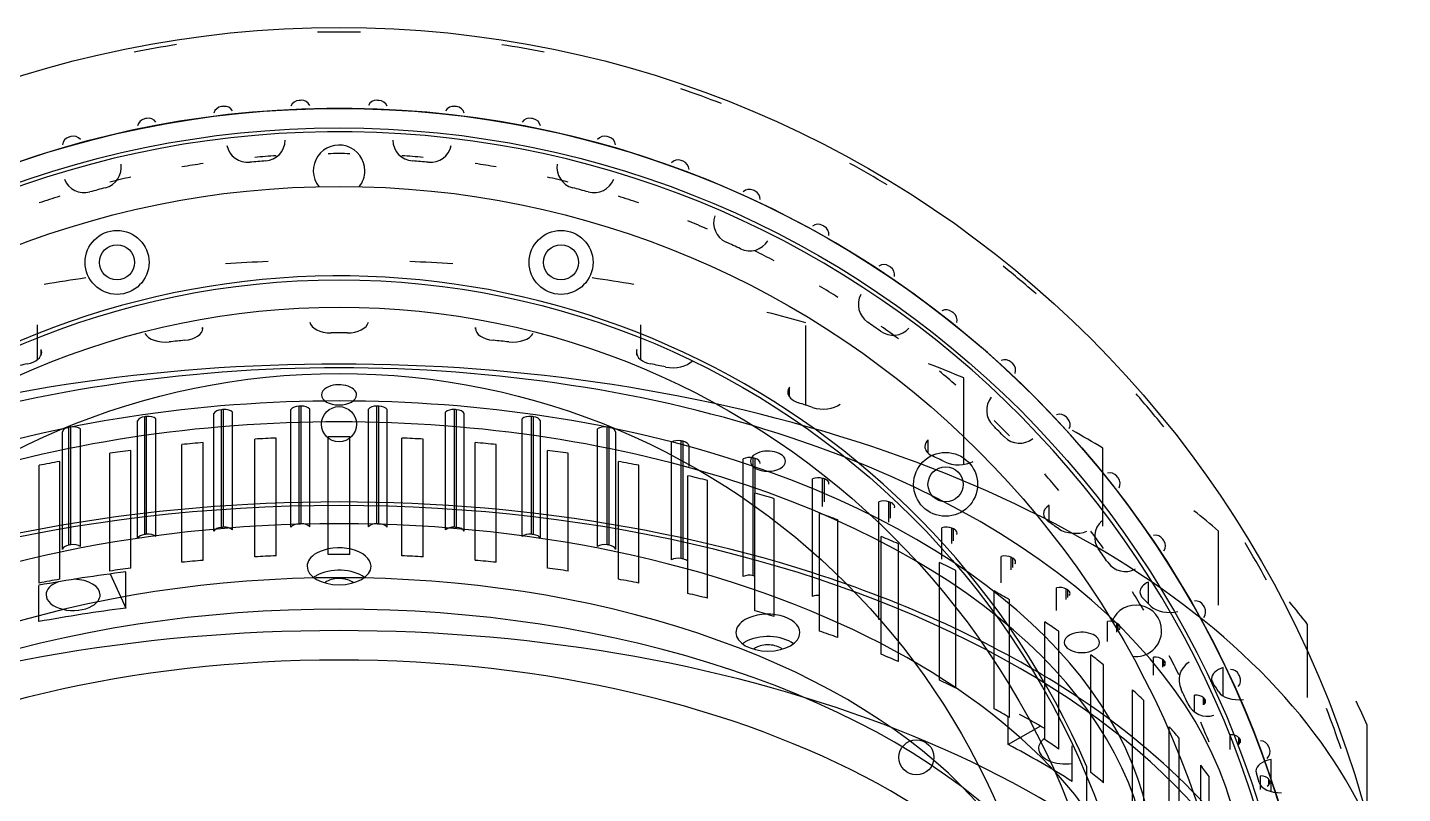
# Model space of a CAD drawing. Header units: millimetres. Extents: x 179.4 to 240.5, y 124.8 to 172.2.
# Drawn here: x 203.04 to 233.75, y 155.14 to 172.25 of the extents above; entities that cross this region are included whole.
import ezdxf

# ---------------------------------------------------------------- set-up
doc = ezdxf.new("R2010")
doc.units = ezdxf.units.MM
for name, color, linetype in [('V_01_Base_Az_Retainer_Ring_1', 7, 'CONTINUOUS'), ('V_01_Base_Az_Retainer_Ring_3', 7, 'CONTINUOUS'), ('V_01_Base_Az_Ring_Gear_1', 7, 'CONTINUOUS'), ('V_01_Base_Az_Ring_Gear_3', 7, 'CONTINUOUS'), ('V_01_Base_Base_Cup_1', 7, 'CONTINUOUS'), ('V_01_Base_Base_Cup_3', 7, 'CONTINUOUS'), ('V_01_Base_Sensor_Sun_Gear_1', 7, 'CONTINUOUS'), ('V_01_Base_Sensor_Sun_Gear_3', 7, 'CONTINUOUS')]:
    doc.layers.add(name, color=color, linetype=linetype)

msp = doc.modelspace()

# ---------------------------------------------------------------- linework, layer by layer
at = {"layer": 'V_01_Base_Az_Retainer_Ring_1'}
for centre, radius in [((210, 148.5), 21.942), ((210, 148.5), 21.942), ((210, 148.5), 21.507), ((205.042, 167.003), 0.714), ((214.958, 167.003), 0.714), ((205.042, 167.003), 0.392), ((214.958, 167.003), 0.392), ((210, 148.5), 17.501), ((223.545, 162.045), 0.714), ((223.545, 162.045), 0.392)]:
    msp.add_circle(centre, radius, dxfattribs=at)
at = {"layer": 'V_01_Base_Az_Retainer_Ring_3'}
for centre, major_axis, start_param, end_param in [((210, 149.154), (21.507, 0), 0, 6.28318), ((210, 160.214), (-0.714, 0), -3.141593, -0.785398), ((210, 160.214), (-0.714, 0), -0.785398, 0), ((210, 160.214), (-0.714, 0), 0, -3.141593), ((210, 159.715), (-0.714, 0), -0.785398, -0.650209), ((210, 159.715), (-0.714, 0), -2.491384, -0.785398), ((210, 149.154), (17.501, 0), 0, 3.141593), ((210, 159.715), (-0.392, 0), -0.785398, -0.615268), ((210, 159.715), (-0.392, 0), -2.526325, -0.785398), ((219.578, 158.732), (-0.714, 0), -3.141593, -0.785398), ((219.578, 158.732), (-0.714, 0), -0.785398, 0), ((219.578, 158.732), (-0.714, 0), 0, -3.141593), ((219.578, 158.233), (-0.714, 0), -0.785398, -0.650209), ((219.578, 158.233), (-0.714, 0), -2.491384, -0.785398), ((219.578, 158.233), (-0.392, 0), -2.526325, -0.785398), ((219.578, 158.233), (-0.392, 0), -0.785398, -0.615268), ((210, 148.017), (17.501, 0), 0.056317, 3.085276)]:
    msp.add_ellipse(centre, major_axis=major_axis, ratio=0.57735, start_param=start_param, end_param=end_param, dxfattribs=at)
msp.add_open_spline([(231.942, 148.799), (231.943, 150.073), (231.62, 151.344), (230.994, 152.552), (230.038, 154.404), (228.372, 156.105), (226.165, 157.508), (224.551, 158.536), (222.649, 159.406), (220.558, 160.074), (216.746, 161.299), (212.298, 161.836), (207.964, 161.596), (205.316, 161.453), (202.713, 161.026), (200.326, 160.342), (197.938, 159.659), (195.766, 158.719), (193.951, 157.581), (191.69, 156.166), (189.983, 154.441), (189.01, 152.56), (188.382, 151.349), (188.057, 150.075), (188.058, 148.799)], degree=3, knots=[0, 0, 0, 0, 0.092944, 0.092944, 0.092944, 0.235287, 0.235287, 0.235287, 0.339531, 0.339531, 0.339531, 0.529722, 0.529722, 0.529722, 0.645977, 0.645977, 0.645977, 0.762232, 0.762232, 0.762232, 0.906874, 0.906874, 0.906874, 1, 1, 1, 1], dxfattribs=at)
at = {"layer": 'V_01_Base_Az_Ring_Gear_1'}
msp.add_circle((210, 148.5), 23.75, dxfattribs=at)
for centre, radius, start, end in [((207.4, 170.281), 0.204, 96.9071, 163.8747), ((210, 148.5), 22.14, 96.6916, 96.8084), ((207.444, 170.286), 0.204, 29.6253, 96.5929), ((209.117, 170.418), 0.204, 92.4071, 159.3747), ((210, 148.5), 22.14, 92.1916, 92.3084), ((209.161, 170.42), 0.204, 25.1253, 92.0929), ((210.839, 170.42), 0.204, 87.9071, 154.8747), ((210, 148.5), 22.14, 87.6916, 87.8084), ((210.883, 170.418), 0.204, 20.6253, 87.5929), ((212.556, 170.286), 0.204, 83.4071, 150.3747), ((210, 148.5), 22.14, 83.1916, 83.3084), ((212.6, 170.281), 0.204, 16.1253, 83.0929), ((205.699, 170.01), 0.204, 101.4071, 168.3747), ((210, 148.5), 22.14, 101.1916, 101.3084), ((205.742, 170.019), 0.204, 34.1253, 101.0929), ((214.258, 170.019), 0.204, 78.9071, 145.8747), ((210, 148.5), 22.14, 78.6916, 78.8084), ((214.301, 170.01), 0.204, 11.6253, 78.5929), ((210, 148.5), 22.14, 105.6916, 105.8084), ((204.067, 169.618), 0.204, 38.6253, 105.5929), ((215.933, 169.618), 0.204, 74.4071, 141.3747), ((210, 148.5), 22.14, 74.1916, 74.3084), ((204.025, 169.606), 0.204, 105.9071, 172.8747), ((215.975, 169.606), 0.204, 7.1253, 74.0929), ((210, 148.5), 20.932, 98.342, 99.658), ((210, 148.5), 20.932, 93.842, 95.158), ((210, 148.5), 20.932, 89.342, 90.658), ((210, 148.5), 20.932, 84.842, 86.158), ((210, 148.5), 20.932, 80.342, 81.658), ((217.572, 169.088), 0.204, 69.9071, 136.8747), ((210, 148.5), 22.14, 69.6916, 69.8084), ((217.613, 169.072), 0.204, 2.6253, 69.5929), ((210, 148.5), 20.932, 102.842, 104.158), ((210, 148.5), 20.932, 75.842, 77.158), ((219.164, 168.43), 0.204, 65.4071, 132.3747), ((210, 148.5), 22.14, 65.1916, 65.3084), ((219.204, 168.412), 0.204, -1.8747, 65.0929), ((210, 148.5), 20.932, 107.342, 108.658), ((210, 148.5), 20.932, 71.342, 72.658), ((210, 148.5), 20.932, 66.842, 68.158), ((220.699, 167.65), 0.204, 60.9071, 127.8747), ((210, 148.5), 22.14, 60.6916, 60.8084), ((220.738, 167.628), 0.204, -6.3747, 60.5929), ((210, 148.5), 20.932, 62.342, 63.658), ((222.169, 166.751), 0.204, 56.4071, 123.3747), ((210, 148.5), 22.14, 56.1916, 56.3084), ((222.205, 166.727), 0.204, -10.8747, 56.0929), ((210, 148.5), 20.932, 57.842, 59.158), ((223.563, 165.74), 0.204, 51.9071, 118.8747), ((210, 148.5), 22.14, 51.6916, 51.8084), ((223.598, 165.713), 0.204, -15.3747, 51.5929), ((210, 148.5), 20.932, 53.342, 54.658), ((224.874, 164.623), 0.204, 47.4071, 114.3747), ((210, 148.5), 22.14, 47.1916, 47.3084), ((224.906, 164.593), 0.204, -19.8747, 47.0929), ((210, 148.5), 20.932, 48.842, 50.158), ((210, 148.5), 20.932, 44.342, 45.658), ((226.093, 163.406), 0.204, 42.9071, 109.8747), ((210, 148.5), 22.14, 42.6916, 42.8084), ((226.123, 163.374), 0.204, -24.3747, 42.5929), ((210, 148.5), 20.932, 39.842, 41.158), ((227.213, 162.098), 0.204, 38.4071, 105.3747), ((210, 148.5), 22.14, 38.1916, 38.3084), ((227.24, 162.063), 0.204, -28.8747, 38.0929), ((210, 148.5), 20.932, 35.342, 36.658), ((228.227, 160.705), 0.204, 33.9071, 100.8747), ((210, 148.5), 22.14, 33.6916, 33.8084), ((228.251, 160.669), 0.204, -33.3747, 33.5929), ((210, 148.5), 20.932, 30.842, 32.158), ((229.128, 159.238), 0.204, 29.4071, 96.3747), ((210, 148.5), 22.14, 29.1916, 29.3084), ((229.15, 159.199), 0.204, -37.8747, 29.0929), ((210, 148.5), 20.932, 26.342, 27.658), ((229.912, 157.704), 0.204, 24.9071, 91.8747), ((229.93, 157.664), 0.204, -42.3747, 24.5929), ((210, 148.5), 22.14, 24.6916, 24.8084), ((210, 148.5), 20.932, 21.842, 23.158), ((230.572, 156.113), 0.204, 20.4071, 87.3747), ((230.588, 156.072), 0.204, -46.8747, 20.0929), ((210, 148.5), 22.14, 20.1916, 20.3084), ((210, 148.5), 20.932, 17.342, 18.658)]:
    msp.add_arc(centre, radius, start, end, dxfattribs=at)
at = {"layer": 'V_01_Base_Az_Ring_Gear_3'}
for p, q in [((207.375, 161.083), (207.375, 163.712)), ((207.42, 161.086), (207.42, 163.715)), ((208.926, 161.086), (208.926, 163.716)), ((209.108, 161.163), (209.108, 163.792)), ((209.153, 161.164), (209.153, 163.793)), ((209.345, 161.096), (209.345, 163.725)), ((210.655, 161.096), (210.655, 163.725)), ((210.847, 161.164), (210.847, 163.793)), ((210.892, 161.163), (210.892, 163.792)), ((211.074, 161.086), (211.074, 163.716)), ((212.58, 161.086), (212.58, 163.715)), ((212.625, 161.083), (212.625, 163.712)), ((205.499, 160.833), (205.499, 163.462)), ((205.659, 160.925), (205.659, 163.554)), ((205.703, 160.93), (205.703, 163.559)), ((205.911, 160.88), (205.911, 163.51)), ((207.204, 160.999), (207.204, 163.628)), ((207.621, 161.027), (207.621, 163.656)), ((212.379, 161.027), (212.379, 163.656)), ((212.796, 160.999), (212.796, 163.628)), ((214.089, 160.88), (214.089, 163.51)), ((214.297, 160.93), (214.297, 163.559)), ((214.341, 160.925), (214.341, 163.554)), ((214.501, 160.833), (214.501, 163.462)), ((203.822, 160.591), (203.822, 163.22)), ((203.969, 160.689), (203.969, 163.319)), ((204.012, 160.696), (204.012, 163.326)), ((204.226, 160.657), (204.226, 163.286)), ((208.597, 160.448), (208.597, 163.078)), ((209.76, 160.475), (209.76, 163.104)), ((210.24, 160.475), (210.24, 163.104)), ((211.403, 160.448), (211.403, 163.078)), ((215.774, 160.657), (215.774, 163.286)), ((215.988, 160.696), (215.988, 163.326)), ((216.031, 160.689), (216.031, 163.319)), ((216.178, 160.591), (216.178, 163.22)), ((205.348, 160.173), (205.348, 162.803)), ((206.488, 160.304), (206.488, 162.934)), ((206.963, 160.348), (206.963, 162.977)), ((208.118, 160.427), (208.118, 163.056)), ((211.882, 160.427), (211.882, 163.056)), ((213.037, 160.348), (213.037, 162.977)), ((213.512, 160.304), (213.512, 162.934)), ((214.652, 160.173), (214.652, 162.803)), ((217.423, 160.357), (217.423, 162.987)), ((217.642, 160.387), (217.642, 163.017)), ((217.684, 160.378), (217.684, 163.008)), ((217.817, 162.442), (217.817, 162.903)), ((203.303, 159.841), (203.303, 162.47)), ((203.761, 159.926), (203.761, 162.556)), ((204.88, 160.109), (204.88, 162.738)), ((215.12, 160.109), (215.12, 162.738)), ((216.239, 159.926), (216.239, 162.556)), ((216.697, 159.841), (216.697, 162.47)), ((219.026, 159.984), (219.026, 162.613)), ((219.249, 160.004), (219.249, 162.634)), ((219.29, 161.854), (219.29, 162.623)), ((217.788, 159.608), (217.788, 162.237)), ((220.574, 159.539), (220.574, 162.169)), ((220.798, 161.551), (220.798, 162.179)), ((220.838, 161.658), (220.838, 162.166)), ((218.232, 159.502), (218.232, 162.131)), ((219.288, 159.221), (219.288, 161.85)), ((219.717, 159.095), (219.717, 161.724)), ((222.056, 159.026), (222.056, 161.656)), ((222.281, 161.201), (222.281, 161.655)), ((222.319, 161.288), (222.319, 161.641)), ((220.731, 158.767), (220.731, 161.396)), ((221.141, 158.622), (221.141, 161.251)), ((223.465, 160.37), (223.465, 161.077)), ((223.689, 160.72), (223.689, 161.066)), ((223.724, 160.786), (223.724, 161.05)), ((222.108, 158.249), (222.108, 160.878)), ((222.497, 158.085), (222.497, 160.715)), ((223.411, 157.67), (223.411, 160.299)), ((224.79, 159.842), (224.79, 160.436)), ((225.012, 160.138), (225.012, 160.415)), ((225.045, 160.188), (225.045, 160.397)), ((204.886, 160.043), (205.241, 159.279)), ((205.241, 159.279), (205.241, 160.09)), ((223.776, 157.489), (223.776, 160.119)), ((203.297, 158.979), (203.297, 159.789)), ((226.024, 159.227), (226.024, 159.737)), ((226.242, 159.476), (226.242, 159.706)), ((226.273, 159.514), (226.273, 159.687)), ((224.63, 157.034), (224.63, 159.663)), ((224.97, 156.837), (224.97, 159.467)), ((225.76, 156.344), (225.76, 158.974)), ((226.072, 156.133), (226.072, 158.763)), ((227.159, 158.538), (227.159, 158.984)), ((227.373, 158.746), (227.373, 158.944)), ((227.401, 158.775), (227.401, 158.923)), ((226.792, 155.606), (226.792, 158.235)), ((228.188, 157.785), (228.188, 158.182)), ((227.075, 155.381), (227.075, 158.011)), ((228.396, 157.958), (228.396, 158.132)), ((228.421, 157.98), (228.421, 158.111)), ((227.721, 154.823), (227.721, 157.452)), ((229.106, 156.977), (229.106, 157.336)), ((229.306, 157.121), (229.306, 157.277)), ((229.328, 157.14), (229.328, 157.254)), ((227.972, 154.586), (227.972, 157.216)), ((224.946, 156.231), (224.946, 156.851)), ((225.665, 156.646), (224.946, 156.231)), ((228.54, 154), (228.54, 156.63)), ((228.759, 153.753), (228.759, 156.382)), ((229.905, 156.122), (229.905, 156.451)), ((230.097, 156.243), (230.097, 156.383)), ((230.116, 156.261), (230.116, 156.359)), ((226.37, 155.409), (226.37, 156.205)), ((229.246, 153.143), (229.246, 155.773)), ((229.43, 152.887), (229.43, 155.516)), ((230.582, 155.228), (230.582, 155.533)), ((230.764, 155.332), (230.764, 155.456)), ((230.779, 155.351), (230.779, 155.432))]:
    msp.add_line(p, q, dxfattribs=at)
for centre, major_axis, start_param, end_param in [((210, 151.02), (23.75, 0), 0, 3.141593), ((207.4, 163.595), (0.204, 0), 1.691349, 2.860153), ((210, 151.02), (22.14, 0), 1.687587, 1.689625), ((207.444, 163.598), (0.204, 0), 0.517059, 1.685863), ((209.117, 163.674), (0.204, 0), 1.612809, 2.781613), ((210, 151.02), (22.14, 0), 1.609047, 1.611085), ((209.161, 163.675), (0.204, 0), 0.438519, 1.607324), ((210.839, 163.675), (0.204, 0), 1.534269, 2.703073), ((210, 151.02), (22.14, 0), 1.530507, 1.532546), ((210.883, 163.674), (0.204, 0), 0.35998, 1.528784), ((212.556, 163.598), (0.204, 0), 1.455729, 2.624533), ((210, 151.02), (22.14, 0), 1.451967, 1.454006), ((212.6, 163.595), (0.204, 0), 0.28144, 1.450244), ((205.699, 163.439), (0.204, 0), 1.769889, 2.938693), ((210, 151.02), (22.14, 0), 1.766127, 1.768165), ((205.742, 163.444), (0.204, 0), 0.595599, 1.764403), ((214.258, 163.444), (0.204, 0), 1.377189, 2.545994), ((210, 151.02), (22.14, 0), 1.373428, 1.375466), ((214.301, 163.439), (0.204, 0), 0.2029, 1.371704), ((204.025, 163.206), (0.204, 0), 1.848428, 3.017232), ((210, 151.02), (22.14, 0), 1.844667, 1.846705), ((204.067, 163.212), (0.204, 0), 0.674139, 1.842943), ((210, 151.02), (20.932, 0), 1.637852, 1.66082), ((210, 151.02), (20.932, 0), 1.559312, 1.58228), ((210, 151.02), (20.932, 0), 1.480773, 1.503741), ((215.933, 163.212), (0.204, 0), 1.29865, 2.467454), ((210, 151.02), (22.14, 0), 1.294888, 1.296926), ((215.975, 163.206), (0.204, 0), 0.12436, 1.293164), ((210, 151.02), (20.932, 0), 1.794932, 1.8179), ((210, 151.02), (20.932, 0), 1.716392, 1.73936), ((210, 151.02), (20.932, 0), 1.402233, 1.425201), ((210, 151.02), (20.932, 0), 1.323693, 1.346661), ((217.572, 162.906), (0.204, 0), 1.22011, 2.388914), ((210, 151.02), (22.14, 0), 1.216348, 1.218386), ((217.613, 162.897), (0.204, 0), 0.04582, 1.214624), ((210, 151.02), (20.932, 0), 1.873472, 1.89644), ((210, 151.02), (20.932, 0), 1.245153, 1.268121), ((219.164, 162.526), (0.204, 0), 1.14157, 2.310374), ((210, 151.02), (22.14, 0), 1.137808, 1.139846), ((219.204, 162.516), (0.204, 0), 0, 1.136085), ((219.204, 162.516), (0.204, 0), 6.250466, 0), ((210, 151.02), (20.932, 0), 1.166613, 1.189581), ((220.699, 162.076), (0.204, 0), 1.06303, 2.231834), ((210, 151.02), (22.14, 0), 1.059268, 1.061307), ((220.738, 162.064), (0.204, 0), 0, 1.057545), ((210, 151.02), (20.932, 0), 1.088074, 1.111042), ((220.738, 162.064), (0.204, 0), 6.171926, 0), ((222.169, 161.557), (0.204, 0), 0.98449, 2.153294), ((210, 151.02), (22.14, 0), 0.980729, 0.982767), ((222.205, 161.543), (0.204, 0), 0, 0.979005), ((222.205, 161.543), (0.204, 0), 6.093386, 0), ((210, 151.02), (20.932, 0), 1.009534, 1.032502), ((205.699, 160.809), (0.204, 0), 1.769889, 2.938693), ((210, 148.39), (22.14, 0), 1.766127, 1.768165), ((205.742, 160.814), (0.204, 0), 0.595599, 1.764403), ((207.4, 160.966), (0.204, 0), 1.691349, 2.860153), ((210, 148.39), (22.14, 0), 1.687587, 1.689625), ((207.444, 160.969), (0.204, 0), 0.517059, 1.685863), ((209.117, 161.045), (0.204, 0), 1.612809, 2.781613), ((210, 148.39), (22.14, 0), 1.609047, 1.611085), ((209.161, 161.046), (0.204, 0), 0.438519, 1.607324), ((210.839, 161.046), (0.204, 0), 1.534269, 2.703073), ((210, 148.39), (22.14, 0), 1.530507, 1.532546), ((210.883, 161.045), (0.204, 0), 0.35998, 1.528784), ((212.556, 160.969), (0.204, 0), 1.455729, 2.624533), ((210, 148.39), (22.14, 0), 1.451967, 1.454006), ((212.6, 160.966), (0.204, 0), 0.28144, 1.450244), ((214.258, 160.814), (0.204, 0), 1.377189, 2.545994), ((210, 148.39), (22.14, 0), 1.373428, 1.375466), ((214.301, 160.809), (0.204, 0), 0.2029, 1.371704), ((223.563, 160.973), (0.204, 0), 0.905951, 2.074755), ((210, 151.02), (22.14, 0), 0.902189, 0.904227), ((223.598, 160.958), (0.204, 0), 0, 0.900465), ((223.598, 160.958), (0.204, 0), 6.014846, 0), ((204.025, 160.576), (0.204, 0), 1.848428, 3.017232), ((210, 148.39), (22.14, 0), 1.844667, 1.846705), ((204.067, 160.583), (0.204, 0), 0.674139, 1.842943), ((215.933, 160.583), (0.204, 0), 1.29865, 2.467454), ((210, 148.39), (22.14, 0), 1.294888, 1.296926), ((215.975, 160.576), (0.204, 0), 0.12436, 1.293164), ((210, 151.02), (20.932, 0), 0.930994, 0.953962), ((210, 148.39), (20.932, 0), 1.716392, 1.73936), ((210, 148.39), (20.932, 0), 1.637852, 1.66082), ((210, 148.39), (20.932, 0), 1.559312, 1.58228), ((210, 148.39), (20.932, 0), 1.480773, 1.503741), ((210, 148.39), (20.932, 0), 1.402233, 1.425201), ((217.572, 160.277), (0.204, 0), 1.22011, 2.388914), ((210, 148.39), (22.14, 0), 1.216348, 1.218386), ((217.613, 160.268), (0.204, 0), 0.541499, 1.214624), ((210, 151.02), (20.932, 0), 0.852454, 0.875422), ((224.874, 160.328), (0.204, 0), 0.827411, 1.996215), ((210, 151.02), (22.14, 0), 0.823649, 0.825687), ((224.906, 160.311), (0.204, 0), 0, 0.821925), ((224.906, 160.311), (0.204, 0), 5.936307, 0), ((210, 147.591), (22.167, 0), 1.787181, 1.878011), ((210, 148.39), (20.932, 0), 1.794932, 1.8179), ((210, 148.39), (20.932, 0), 1.323693, 1.346661), ((219.164, 159.897), (0.204, 0), 1.14157, 2.310374), ((210, 148.39), (22.14, 0), 1.137874, 1.139846), ((210, 148.39), (20.932, 0), 1.873472, 1.89644), ((204.061, 159.576), (0.604, 0), 2.163453, 3.141593), ((204.061, 159.576), (0.604, 0), 0, 1.535405), ((210, 148.39), (20.932, 0), 1.245153, 1.268121), ((226.093, 159.626), (0.204, 0), 0.748871, 1.917675), ((210, 151.02), (22.14, 0), 0.745109, 0.747147), ((226.123, 159.607), (0.204, 0), 0, 0.743386), ((204.061, 159.576), (0.604, 0), 3.141593, 5.497787), ((204.061, 159.576), (0.604, 0), 5.497787, 0), ((210, 148.39), (20.932, 0), 1.166613, 1.189581), ((220.699, 159.447), (0.204, 0), 1.412077, 2.231834), ((210, 151.02), (20.932, 0), 0.773914, 0.796882), ((226.123, 159.607), (0.204, 0), 5.857767, 0), ((210, 146.78), (22.167, 0), 1.787181, 1.878011), ((210, 148.39), (20.932, 0), 1.088074, 1.111042), ((210, 145.98), (22.167, 0), 0.373856, 2.767737), ((210, 148.39), (20.932, 0), 1.009534, 1.032502), ((222.169, 158.928), (0.204, 0), 1.870734, 2.153294), ((210, 151.02), (20.932, 0), 0.695374, 0.718342), ((227.213, 158.87), (0.204, 0), 0.670331, 1.839135), ((210, 151.02), (22.14, 0), 0.666569, 0.668608), ((227.24, 158.85), (0.204, 0), 0, 0.664846), ((227.24, 158.85), (0.204, 0), 5.779227, 0), ((210, 148.39), (20.932, 0), 0.930994, 0.953962), ((210, 151.02), (20.932, 0), 0.616835, 0.639803), ((228.227, 158.067), (0.204, 0), 0.591791, 1.760595), ((210, 151.02), (22.14, 0), 0.58803, 0.590068), ((228.251, 158.045), (0.204, 0), 0, 0.586306), ((228.251, 158.045), (0.204, 0), 5.700687, 0), ((210, 148.39), (20.932, 0), 0.852454, 0.875422), ((210, 151.02), (20.932, 0), 0.538295, 0.561263), ((229.128, 157.219), (0.204, 0), 0.513252, 1.682056), ((210, 151.02), (22.14, 0), 0.50949, 0.511528), ((229.15, 157.197), (0.204, 0), 0, 0.507766), ((210, 148.39), (20.932, 0), 0.773914, 0.796882), ((229.15, 157.197), (0.204, 0), 5.622147, 0), ((210, 147.591), (22.167, 0), 0.779921, 0.815267), ((210, 151.02), (20.932, 0), 0.459755, 0.482723), ((226.225, 156.147), (0.604, 0), 2.449016, 3.141593), ((210, 148.39), (20.932, 0), 0.695374, 0.718342), ((229.912, 156.334), (0.204, 0), 0.434712, 1.603516), ((229.93, 156.31), (0.204, 0), 5.543608, 0), ((210, 151.02), (22.14, 0), 0.43095, 0.432988), ((229.93, 156.31), (0.204, 0), 0, 0.429226), ((210, 146.78), (22.167, 0), 0.739983, 0.830813), ((226.225, 156.147), (0.604, 0), 3.141593, 4.955129), ((210, 151.02), (20.932, 0), 0.381215, 0.404183), ((210, 148.39), (20.932, 0), 0.616835, 0.639803), ((230.572, 155.415), (0.204, 0), 0.356172, 1.524976), ((230.588, 155.391), (0.204, 0), 5.465068, 0), ((210, 151.02), (22.14, 0), 0.35241, 0.354448), ((230.588, 155.391), (0.204, 0), 0, 0.350686)]:
    msp.add_ellipse(centre, major_axis=major_axis, ratio=0.57735, start_param=start_param, end_param=end_param, dxfattribs=at)
at = {"layer": 'V_01_Base_Base_Cup_1'}
for centre, radius in [((210, 148.5), 20.201), ((205.042, 167.003), 0.392), ((214.958, 167.003), 0.392), ((210, 148.5), 18.111), ((210, 148.5), 16.021), ((210, 163.389), 0.392), ((223.545, 162.045), 0.392), ((222.895, 155.945), 0.392)]:
    msp.add_circle(centre, radius, dxfattribs=at)
for centre, radius, start, end in [((210, 148.5), 21.942, 0, -92.2742), ((210, 148.5), 21.942, 0, -92.2742), ((210, 148.5), 21.42, 0, -92.3297), ((210, 169.049), 0.575, 0, -142.0548), ((210, 169.049), 0.575, -37.9452, 0), ((227.796, 158.774), 0.575, 0, 157.9452), ((227.796, 158.774), 0.575, -97.9452, 0)]:
    msp.add_arc(centre, radius, start, end, dxfattribs=at)
at = {"layer": 'V_01_Base_Base_Cup_3'}
for centre, major_axis, start_param, end_param in [((210, 152.984), (20.201, 0), 0, 3.141593), ((210, 164.044), (-0.392, 0), -3.141593, -0.785398), ((210, 164.044), (-0.392, 0), -0.785398, 0), ((210, 164.044), (-0.392, 0), 0, -3.141593), ((210, 152.984), (18.111, 0), 0, 3.141593), ((219.578, 162.562), (-0.392, 0), -3.141593, -0.785398), ((219.578, 162.562), (-0.392, 0), -0.785398, 0), ((219.578, 162.562), (-0.392, 0), 0, -3.141593), ((210, 150.709), (18.111, 0), 0.109001, 3.032591), ((210, 150.709), (16.021, 0), 0, 3.141593), ((226.589, 158.514), (-0.392, 0), -0.785398, 0), ((226.589, 158.514), (-0.392, 0), 0, -3.141593), ((226.589, 158.514), (-0.392, 0), -3.141593, -0.785398)]:
    msp.add_ellipse(centre, major_axis=major_axis, ratio=0.57735, start_param=start_param, end_param=end_param, dxfattribs=at)
at = {"layer": 'V_01_Base_Sensor_Sun_Gear_1'}
msp.add_line((226.7, 141.265), (226.7, 155.735), dxfattribs=at)
for centre, radius, start, end in [((209.999, 148.5), 23.647, 88.832, 91.1622), ((209.999, 148.5), 23.647, 98.832, 101.1622), ((209.999, 148.5), 23.647, 78.832, 81.1622), ((209.999, 148.5), 23.647, 68.832, 71.1622), ((207.96, 169.712), 0.475, -168.3727, -84.4585), ((208.325, 169.744), 0.475, -85.5416, -1.6252), ((211.675, 169.744), 0.475, -178.3727, -94.4585), ((212.04, 169.712), 0.475, -95.5416, -11.6252), ((210, 148.5), 20.834, 94.509, 95.491), ((210, 148.5), 20.834, 84.509, 85.491), ((209.999, 148.501), 23.647, 58.832, 61.1622), ((204.662, 169.13), 0.475, -75.5416, 8.3748), ((215.338, 169.13), 0.475, 171.6273, -104.4585), ((204.308, 169.035), 0.475, -158.3727, -74.4585), ((210, 148.5), 20.834, 104.509, 105.491), ((210, 148.5), 20.834, 74.509, 75.491), ((215.692, 169.035), 0.475, -105.5416, -21.6252), ((218.84, 167.89), 0.475, 161.6273, -114.4585), ((210, 148.5), 20.834, 64.509, 65.491), ((219.171, 167.735), 0.475, -115.5416, -31.6252), ((209.999, 148.501), 23.647, 48.832, 51.1622), ((210, 148.5), 18.2, 23.4248, -23.4248), ((222.072, 166.06), 0.475, 151.6273, -124.4585), ((210, 148.5), 20.834, 54.509, 55.491), ((222.372, 165.85), 0.475, -125.5416, -41.6252), ((224.938, 163.697), 0.475, 141.6273, -134.4585), ((209.999, 148.501), 23.647, 38.832, 41.1622), ((210, 148.5), 20.834, 44.509, 45.491), ((225.197, 163.438), 0.475, -135.5416, -51.6252), ((227.35, 160.872), 0.475, 131.6273, -144.4585), ((209.999, 148.501), 23.647, 28.832, 31.1622), ((210, 148.5), 20.834, 34.509, 35.491), ((227.56, 160.572), 0.475, -145.5416, -61.6252), ((229.235, 157.671), 0.475, 121.6273, -154.4585), ((210, 148.5), 20.834, 24.509, 25.491), ((229.39, 157.34), 0.475, -155.5416, -71.6252), ((209.999, 148.501), 23.647, 18.832, 21.1622)]:
    msp.add_arc(centre, radius, start, end, dxfattribs=at)
at = {"layer": 'V_01_Base_Sensor_Sun_Gear_3'}
for p, q in [((206.954, 165.517), (206.954, 165.549)), ((213.046, 165.517), (213.046, 165.549)), ((203.346, 164.932), (203.346, 165.059)), ((216.654, 164.932), (216.654, 165.059)), ((223.954, 162.49), (223.954, 164.421)), ((220.06, 163.997), (220.06, 164.215)), ((223.16, 162.74), (223.16, 163.042)), ((227.057, 161.108), (227.057, 162.855)), ((225.86, 161.199), (225.86, 161.576)), ((229.642, 159.349), (229.642, 161.001)), ((228.079, 159.377), (228.079, 159.862)), ((231.63, 157.28), (231.63, 158.916)), ((229.748, 157.315), (229.748, 157.951)), ((232.961, 154.974), (232.961, 156.664)), ((230.817, 155.182), (230.817, 155.902))]:
    msp.add_line(p, q, dxfattribs=at)
for centre, major_axis, start_param, end_param in [((209.999, 153.399), (23.647, 0), 1.637678, 1.678347), ((209.999, 153.399), (23.647, 0), 1.463145, 1.503814), ((209.999, 153.399), (23.647, 0), 1.812211, 1.85288), ((209.999, 153.399), (23.647, 0), 1.288612, 1.329281), ((209.999, 153.399), (23.647, 0), 1.114079, 1.154748), ((206.48, 165.533), (-0.475, 0), -4.547309, -3.141593), ((206.48, 165.533), (-0.475, 0), -3.141593, -3.082692), ((209.817, 165.702), (-0.475, 0), -6.167517, -4.702938), ((210.183, 165.702), (-0.475, 0), -4.721842, -3.257225), ((213.52, 165.533), (-0.475, 0), -0.058865, 0), ((213.52, 165.533), (-0.475, 0), 0, -4.877471), ((206.12, 165.496), (-0.475, 0), -5.992984, -4.528405), ((210, 153.399), (20.834, 0), 1.736759, 1.753899), ((210, 153.399), (20.834, 0), 1.562226, 1.579366), ((210, 153.399), (20.834, 0), 1.387693, 1.404834), ((213.88, 165.496), (-0.475, 0), -4.896375, -3.431758), ((202.884, 164.996), (-0.475, 0), -4.372776, -3.141593), ((202.884, 164.996), (-0.475, 0), -3.141593, -2.908159), ((217.116, 164.996), (-0.475, 0), -0.233398, 0), ((217.116, 164.996), (-0.475, 0), 0, -5.052004), ((210, 153.399), (20.834, 0), 1.911292, 1.928432), ((210, 153.399), (20.834, 0), 1.21316, 1.230301), ((217.46, 164.923), (-0.475, 0), -5.070908, -3.606291), ((209.999, 153.399), (23.647, 0), 0.939546, 0.980215), ((210, 153.399), (18.2, 0), 0, 3.141593), ((220.496, 164.106), (-0.475, 0), -0.407931, 0), ((220.496, 164.106), (-0.475, 0), 0, -5.226536), ((210, 153.399), (20.834, 0), 1.038627, 1.055768), ((220.813, 164), (-0.475, 0), -5.245441, -3.780824), ((209.999, 153.4), (23.647, 0), 0.765013, 0.805682), ((223.557, 162.891), (-0.475, 0), -0.582464, 0), ((223.557, 162.891), (-0.475, 0), 0, -5.401069), ((210, 153.399), (20.834, 0), 0.864094, 0.881235), ((223.837, 162.755), (-0.475, 0), -5.419974, -3.955357), ((226.206, 161.388), (-0.475, 0), -0.756997, 0), ((226.206, 161.388), (-0.475, 0), 0, -5.575602), ((209.999, 153.4), (23.647, 0), 0.59048, 0.631149), ((210, 153.399), (20.834, 0), 0.689562, 0.706702), ((226.441, 161.226), (-0.475, 0), -5.594506, -4.12989), ((228.362, 159.642), (-0.475, 0), -0.93153, 0), ((228.362, 159.642), (-0.475, 0), 0, -5.750135), ((210, 153.399), (20.834, 0), 0.515029, 0.532169), ((209.999, 153.4), (23.647, 0), 0.415947, 0.456616), ((228.545, 159.459), (-0.475, 0), -5.769039, -4.304423), ((229.961, 157.706), (-0.475, 0), -1.106063, 0), ((229.961, 157.706), (-0.475, 0), 0, -5.924668), ((210, 153.399), (20.834, 0), 0.340496, 0.357636), ((230.086, 157.507), (-0.475, 0), -5.943572, -4.478956), ((210, 153.4), (23.647, 0), 0.241414, 0.282083), ((230.953, 155.639), (-0.475, 0), -1.280595, 0), ((230.953, 155.639), (-0.475, 0), 0, -6.099201), ((210, 153.399), (20.834, 0), 0.165963, 0.183103), ((231.017, 155.431), (-0.475, 0), -6.118105, -4.653488)]:
    msp.add_ellipse(centre, major_axis=major_axis, ratio=0.57735, start_param=start_param, end_param=end_param, dxfattribs=at)
for points in [[(203.262, 164.83), (203.262, 165.61)], [(216.738, 164.83), (216.738, 165.609)], [(220.428, 163.813), (220.428, 165.594)]]:
    msp.add_open_spline(points, degree=1, dxfattribs=at)

doc.saveas('drawing.dxf')
